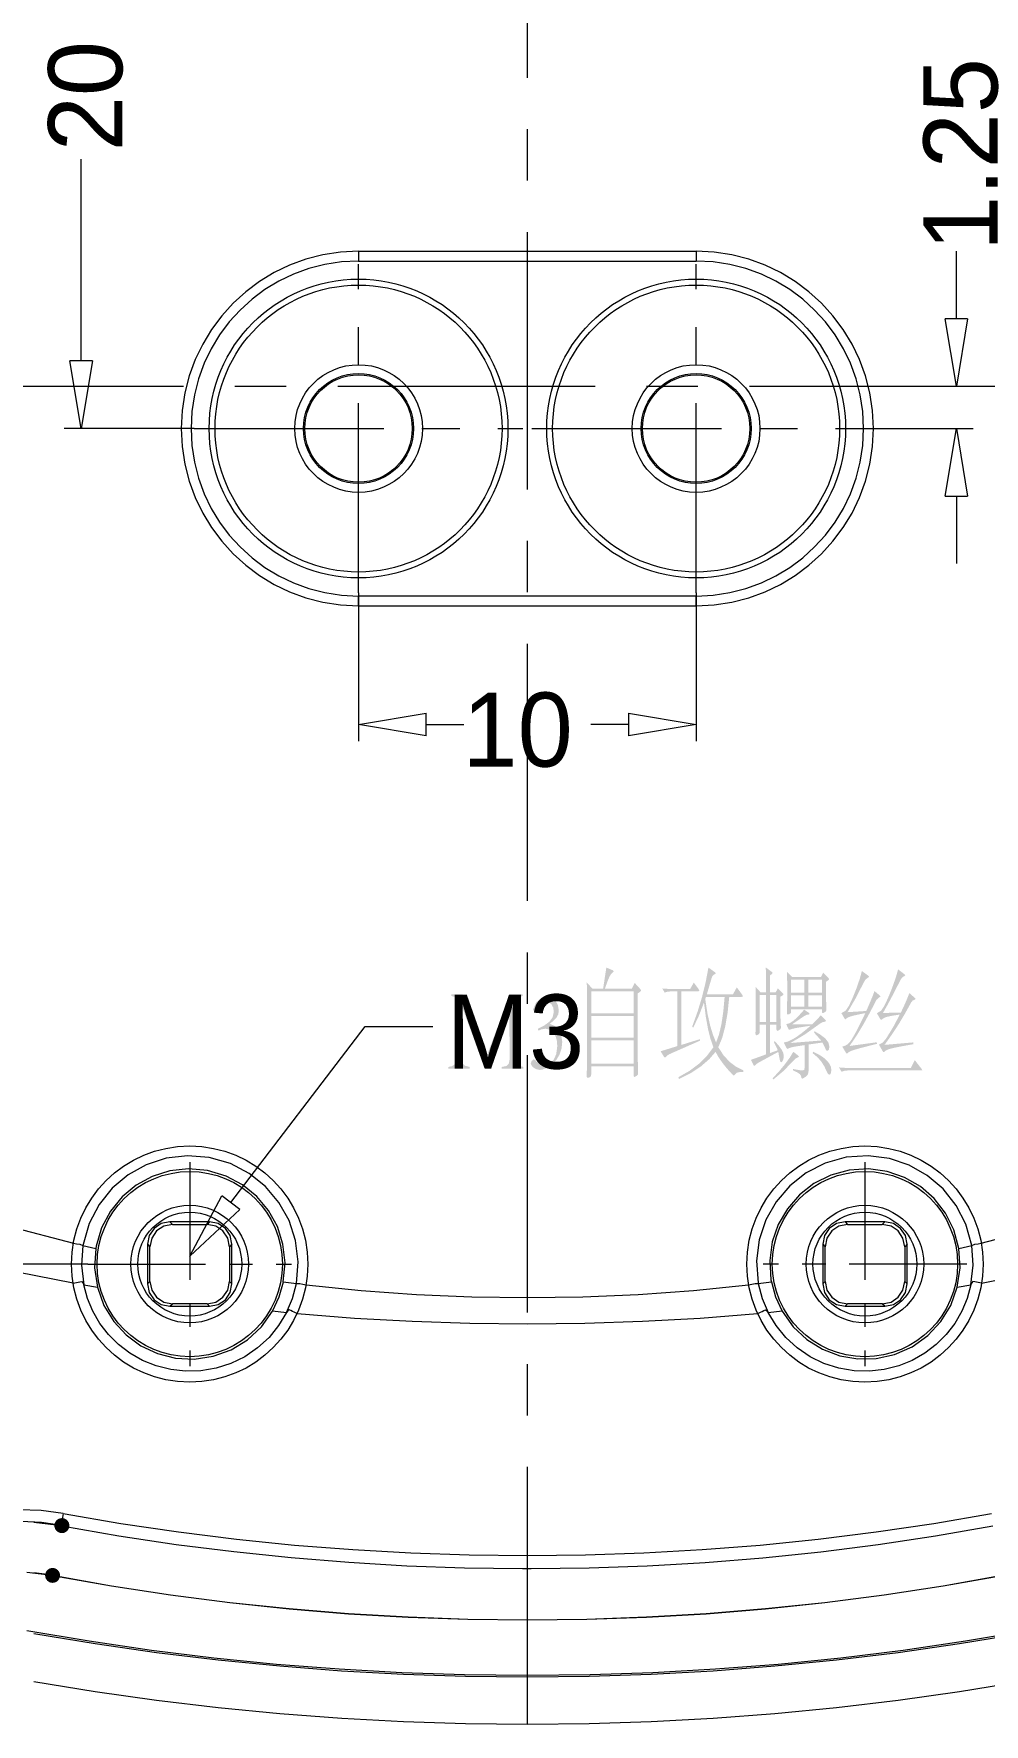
# Model space of a CAD drawing. Header units: millimetres. Extents: x 0 to 260, y 22 to 203.
# Drawn here: x 227.38 to 243.5, y 106.69 to 135.35 of the extents above; entities that cross this region are included whole.
import ezdxf

# ---------------------------------------------------------------- set-up
doc = ezdxf.new("R2010")
doc.units = ezdxf.units.MM

msp = doc.modelspace()

# ---------------------------------------------------------------- hatches: boundary and pattern name
h = msp.add_hatch(color=7)
h.paths.add_polyline_path([(237.57047, 119.256254), (237.519207, 119.159792), (237.063903, 119.159792), (237.110334, 119.288828), (237.144725, 119.368978), (237.173431, 119.414815), (237.202809, 119.440911), (237.214385, 119.457448), (237.195092, 119.473433), (237.088156, 119.51753), (237.034137, 119.159792), (236.852787, 119.159792), (236.756325, 119.266176), (236.75977, 119.15738), (236.760735, 119.058919), (236.760735, 118.1202), (236.760511, 118.023728), (236.75977, 117.91439), (236.758409, 117.804327), (236.756325, 117.705686), (236.756325, 117.683637), (236.758461, 117.651322), (236.798768, 117.65332), (236.826467, 117.674335), (236.831841, 117.704032), (236.831841, 117.842387), (237.549524, 117.842387), (237.549524, 117.687496), (237.559997, 117.661589), (237.590314, 117.673715), (237.620837, 117.697004), (237.627796, 117.727734), (237.627796, 117.742066), (237.62256, 117.902539), (237.62063, 118.109727), (237.62063, 119.079314), (237.660869, 119.107426), (237.679059, 119.129475), (237.660869, 119.157587)])
h.paths.add_polyline_path([(236.831841, 118.326905), (236.831841, 118.695117), (237.549524, 118.695117), (237.549524, 118.326905)])
h.paths.add_polyline_path([(236.831841, 118.739214), (236.831841, 119.115143), (237.549524, 119.115143), (237.549524, 118.739214)])
h.paths.add_polyline_path([(236.831841, 117.887036), (236.831841, 118.282808), (237.549524, 118.282808), (237.549524, 117.887036)])
h = msp.add_hatch(color=7)
h.paths.add_polyline_path([(238.67481, 118.303203), (238.361719, 118.20674), (238.361719, 119.11349), (238.64339, 119.11349), (238.667644, 119.123411), (238.652761, 119.153728), (238.571181, 119.262318), (238.510548, 119.155382), (238.143989, 119.155382), (238.037054, 119.16365), (238.077844, 119.093095), (238.124008, 119.10784), (238.17596, 119.11349), (238.293369, 119.11349), (238.293369, 118.186346), (238.00839, 118.098151), (238.073434, 117.99342), (238.091624, 117.99342), (238.108109, 118.014005), (238.126351, 118.030352), (238.152861, 118.046285), (238.19415, 118.065629), (238.679219, 118.27895)])
h.paths.add_polyline_path([(239.412336, 117.774036), (239.292834, 117.833189), (239.178965, 117.919006), (239.075535, 118.030455), (238.987349, 118.166502), (239.053185, 118.325114), (239.105998, 118.525067), (239.145789, 118.759334), (239.172557, 119.020885), (239.380917, 119.020885), (239.406824, 119.030807), (239.38698, 119.064983), (239.30099, 119.18184), (239.235947, 119.064983), (238.79277, 119.064983), (238.872696, 119.336732), (238.890197, 119.380002), (238.928369, 119.406736), (238.944905, 119.421068), (238.930022, 119.439258), (238.819779, 119.51753), (238.772676, 119.270396), (238.712912, 119.02502), (238.637542, 118.775095), (238.543621, 118.514319), (238.560157, 118.496129), (238.653657, 118.692086), (238.744263, 118.924423), (238.775984, 118.678176), (238.81282, 118.474562), (238.855341, 118.306398), (238.904115, 118.166502), (238.795078, 118.02099), (238.655655, 117.884211), (238.492047, 117.761798), (238.310456, 117.659384), (238.320378, 117.627413), (238.521916, 117.728863), (238.694516, 117.84411), (238.835076, 117.966075), (238.940496, 118.087678), (238.985234, 118.008596), (239.03465, 117.933854), (239.085564, 117.865366), (239.134799, 117.805042), (239.179176, 117.754796), (239.215517, 117.716538), (239.240645, 117.692181), (239.251381, 117.683637), (239.29913, 117.735314), (239.367136, 117.748129), (239.412336, 117.745925)])
h.paths.add_polyline_path([(239.094285, 119.020885), (239.071556, 118.770126), (239.039783, 118.557658), (238.999019, 118.383327), (238.949315, 118.246979), (238.899232, 118.370822), (238.850027, 118.530373), (238.80444, 118.732608), (238.765209, 118.984505), (238.777336, 119.020885)])
h = msp.add_hatch(color=7)
h.paths.add_polyline_path([(240.765825, 119.43099), (240.726138, 119.356576), (240.241068, 119.356576), (240.150669, 119.44918), (240.153907, 119.367049), (240.155079, 119.268381), (240.155079, 118.96852), (240.15439, 118.925654), (240.152874, 118.858346), (240.151358, 118.790314), (240.150669, 118.745278), (240.152529, 118.722127), (240.182088, 118.723229), (240.214679, 118.7439), (240.221224, 118.761263), (240.221224, 118.80977), (240.745981, 118.80977), (240.74729, 118.754786), (240.756454, 118.743624), (240.780708, 118.753546), (240.812954, 118.77587), (240.820395, 118.799848), (240.819362, 118.831242), (240.817088, 118.899274), (240.814814, 118.973403), (240.813781, 119.02309), (240.813781, 119.276098), (240.857878, 119.306415), (240.866697, 119.320747), (240.856224, 119.338385)])
h.paths.add_polyline_path([(240.51392, 118.853867), (240.51392, 119.048997), (240.745981, 119.048997), (240.745981, 118.853867)])
h.paths.add_polyline_path([(240.51392, 119.093095), (240.51392, 119.312478), (240.745981, 119.312478), (240.745981, 119.093095)])
h.paths.add_polyline_path([(240.221224, 119.093095), (240.221224, 119.312478), (240.44612, 119.312478), (240.44612, 119.093095)])
h.paths.add_polyline_path([(240.221224, 118.853867), (240.221224, 119.048997), (240.44612, 119.048997), (240.44612, 118.853867)])
h.paths.add_polyline_path([(240.610382, 118.415651), (240.731098, 118.281155), (240.211854, 118.238711), (240.459487, 118.386781), (240.711255, 118.566684), (240.754043, 118.591833), (240.800552, 118.600859), (240.812127, 118.610781), (240.804961, 118.626767), (240.725035, 118.709449), (240.669156, 118.643992), (240.577309, 118.554557), (240.237761, 118.554557), (240.433993, 118.689054), (240.4825, 118.716063), (240.5277, 118.723229), (240.530456, 118.745278), (240.443364, 118.803707), (240.345196, 118.694221), (240.264081, 118.617809), (240.196402, 118.573023), (240.138542, 118.558416), (240.180434, 118.468017), (240.192561, 118.461953), (240.244927, 118.479316), (240.322648, 118.496129), (240.553056, 118.532509), (240.473793, 118.464184), (240.393961, 118.400975), (240.319814, 118.347171), (240.257605, 118.307062), (240.168997, 118.263998), (240.097752, 118.246979), (240.145708, 118.148312), (240.157835, 118.13839), (240.201398, 118.156752), (240.246029, 118.169947), (240.32208, 118.183762), (240.45053, 118.202331), (240.45053, 117.818685), (240.444604, 117.784165), (240.411394, 117.772383), (240.353172, 117.779342), (240.254848, 117.79829), (240.253195, 117.774036), (240.325912, 117.741024), (240.367779, 117.71292), (240.388458, 117.683267), (240.397613, 117.645603), (240.40974, 117.631272), (240.472053, 117.6681), (240.502826, 117.700449), (240.51572, 117.741067), (240.518329, 117.800495), (240.518329, 118.212804), (240.753698, 118.246979), (240.794488, 118.164297), (240.81385, 118.117719), (240.831971, 118.104214), (240.86153, 118.124954), (240.871658, 118.174219), (240.852831, 118.249494), (240.800414, 118.316708), (240.720505, 118.378547), (240.619202, 118.4377)])
h.paths.add_polyline_path([(239.930183, 118.254696), (239.99688, 118.11579), (239.862383, 118.067834), (239.862383, 118.548494), (239.973729, 118.548494), (239.973729, 118.465812), (239.984753, 118.443763), (239.998551, 118.447484), (240.020306, 118.458232), (240.040409, 118.475389), (240.049245, 118.498333), (240.048143, 118.514319), (240.042424, 118.610437), (240.040426, 118.729293), (240.040426, 119.02309), (240.082869, 119.048997), (240.092791, 119.063329), (240.083972, 119.079314), (239.99688, 119.167509), (239.9605, 119.097504), (239.862383, 119.097504), (239.862383, 119.383034), (239.900279, 119.413971), (239.907583, 119.427131), (239.895456, 119.443116), (239.791828, 119.519735), (239.793852, 119.454063), (239.795617, 119.375937), (239.796866, 119.296261), (239.79734, 119.225938), (239.79734, 119.097504), (239.704184, 119.097504), (239.618195, 119.191762), (239.621433, 119.082966), (239.622605, 118.984505), (239.622605, 118.6648), (239.621433, 118.541604), (239.618195, 118.431636), (239.616541, 118.405729), (239.620055, 118.377617), (239.631424, 118.369349), (239.658985, 118.379271), (239.683652, 118.399528), (239.689302, 118.425573), (239.689302, 118.548494), (239.79734, 118.548494), (239.79734, 118.045786), (239.541025, 117.953181), (239.589532, 117.854514), (239.607722, 117.85286), (239.622028, 117.871025), (239.64362, 117.889034), (239.677717, 117.910454), (239.72954, 117.93885), (240.004046, 118.087678), (240.023338, 117.983498), (240.035947, 117.925483), (240.058065, 117.912943), (240.071242, 117.922546), (240.08411, 117.9476), (240.093876, 117.982473), (240.097752, 118.021532), (240.088347, 118.069875), (240.059718, 118.127572), (240.011246, 118.195087), (239.942309, 118.272886)])
h.paths.add_polyline_path([(239.862383, 118.592591), (239.862383, 119.052856), (239.973729, 119.052856), (239.973729, 118.592591)])
h.paths.add_polyline_path([(239.689302, 118.592591), (239.689302, 119.052856), (239.79734, 119.052856), (239.79734, 118.592591)])
h.paths.add_polyline_path([(240.587783, 118.065629), (240.669009, 117.997115), (240.731994, 117.925138), (240.779786, 117.851611), (240.815434, 117.778446), (240.84582, 117.716297), (240.871658, 117.697969), (240.893776, 117.720017), (240.904731, 117.778446), (240.895081, 117.837588), (240.868868, 117.89129), (240.830201, 117.939386), (240.783188, 117.981707), (240.731938, 118.018085), (240.680559, 118.048352), (240.633159, 118.072341), (240.593846, 118.089883)])
h.paths.add_polyline_path([(240.259258, 118.089883), (240.199813, 117.992464), (240.115667, 117.876907), (240.015397, 117.755252), (239.907583, 117.63954), (239.91971, 117.619145), (240.094927, 117.766251), (240.235005, 117.912943), (240.295294, 117.97337), (240.343594, 117.999484), (240.354067, 118.009405), (240.34635, 118.021532)])
h = msp.add_hatch(color=7)
h.paths.add_polyline_path([(242.225699, 119.085378), (242.201066, 119.018836), (242.164652, 118.931726), (242.123069, 118.839036), (242.082934, 118.755751), (241.779214, 118.747483), (241.849262, 118.871945), (241.924942, 119.012686), (242.001759, 119.160558), (242.075217, 119.306415), (242.105189, 119.349685), (242.143017, 119.374766), (242.157899, 119.386892), (242.143017, 119.405082), (242.036081, 119.487214), (241.996798, 119.34885), (241.935553, 119.176121), (241.865316, 119.00267), (241.799058, 118.862135), (241.746417, 118.786137), (241.675586, 118.743624), (241.734566, 118.642752), (241.747795, 118.630625), (241.758268, 118.636688), (241.795071, 118.662966), (241.844327, 118.681957), (241.927173, 118.699398), (242.064744, 118.721024), (241.957326, 118.517557), (241.833785, 118.31533), (241.773702, 118.244774), (241.710313, 118.210599), (241.779214, 118.092088), (241.790239, 118.081615), (241.802366, 118.089883), (241.8199, 118.105259), (241.842389, 118.118942), (241.87365, 118.131876), (241.917501, 118.145004), (241.977759, 118.159269), (242.058241, 118.175614), (242.162767, 118.194982), (242.295152, 118.218316), (242.292396, 118.248633), (241.805673, 118.20674), (241.937301, 118.391544), (242.046761, 118.559036), (242.148675, 118.730352), (242.257669, 118.926628), (242.283852, 118.958874), (242.318303, 118.974583), (242.334839, 118.984505), (242.321059, 119.002695)])
h.paths.add_polyline_path([(241.634796, 119.119553), (241.620852, 119.078074), (241.596418, 119.015511), (241.556584, 118.920495), (241.496441, 118.781658), (241.179492, 118.761263), (241.317365, 118.999319), (241.45069, 119.260113), (241.485555, 119.317922), (241.529514, 119.348859), (241.54605, 119.362639), (241.529514, 119.380829), (241.422027, 119.459102), (241.384458, 119.323253), (241.328183, 119.161928), (241.263432, 119.000913), (241.200438, 118.865994), (241.147177, 118.787446), (241.073659, 118.745278), (241.129332, 118.65102), (241.141458, 118.638893), (241.152483, 118.647161), (241.164065, 118.657776), (241.178373, 118.667686), (241.198236, 118.677479), (241.226483, 118.687745), (241.265945, 118.699069), (241.319449, 118.712041), (241.389826, 118.727248), (241.479905, 118.745278), (241.423681, 118.626405), (241.362082, 118.502881), (241.301931, 118.389486), (241.250048, 118.300998), (241.215459, 118.25231), (241.181697, 118.218247), (241.142147, 118.194416), (241.090195, 118.176424), (241.154136, 118.067834), (241.165712, 118.057912), (241.176185, 118.063976), (241.193757, 118.079007), (241.213616, 118.092139), (241.241045, 118.105039), (241.281329, 118.119373), (241.339752, 118.136807), (241.421596, 118.159009), (241.532147, 118.187644), (241.676688, 118.224379), (241.673932, 118.250838), (241.213668, 118.18855), (241.34074, 118.376851), (241.460061, 118.576261), (241.56946, 118.776809), (241.666767, 118.96852), (241.722439, 119.017027), (241.738976, 119.026949), (241.725195, 119.045139)])
h.paths.add_polyline_path([(242.319405, 117.947118), (242.251606, 117.81648), (241.144766, 117.81648), (241.034523, 117.824197), (241.076966, 117.750334), (241.125129, 117.766526), (241.177839, 117.772383), (242.429649, 117.772383), (242.446185, 117.778446), (242.434058, 117.800495)])
h = msp.add_hatch(color=7)
h.dxf.hatch_style = 2
h.paths.add_polyline_path([(234.462095, 119.035217), (234.532427, 119.018336), (234.57537, 118.988226), (234.596816, 118.934758), (234.602655, 118.847804), (234.599348, 118.713307), (234.578402, 118.345096), (234.570211, 118.205784), (234.561658, 118.096291), (234.553209, 118.014185), (234.545329, 117.95704), (234.531867, 117.905019), (234.507088, 117.868294), (234.467116, 117.844799), (234.408076, 117.832465), (234.408076, 117.804353), (234.771327, 117.804353), (234.771327, 117.832465), (234.687973, 117.854445), (234.641102, 117.899576), (234.620483, 117.977573), (234.615884, 118.098151), (234.617262, 118.191444), (234.621948, 118.31533), (234.64124, 118.858277), (235.015515, 117.826402), (235.029296, 117.826402), (235.438297, 118.926628), (235.449873, 118.081615), (235.447987, 117.956566), (235.432303, 117.884073), (235.391504, 117.848063), (235.314274, 117.832465), (235.314274, 117.804353), (235.683588, 117.804353), (235.683588, 117.832465), (235.600673, 117.849071), (235.556051, 117.88552), (235.537163, 117.957729), (235.531453, 118.081615), (235.52098, 118.795438), (235.521738, 118.915224), (235.539859, 118.983954), (235.585472, 119.018371), (235.668705, 119.035217), (235.668705, 119.063329), (235.451527, 119.063329), (235.051895, 117.997279), (234.653918, 119.063329), (234.462095, 119.063329)])
h = msp.add_hatch(color=7)
h.dxf.hatch_style = 2
h.paths.add_polyline_path([(235.841465, 118.799848), (235.865718, 118.779453), (235.891892, 118.833085), (235.930831, 118.886044), (235.983928, 118.926498), (236.05258, 118.942613), (236.112206, 118.930469), (236.157931, 118.895484), (236.187223, 118.839828), (236.19755, 118.765673), (236.177422, 118.67393), (236.121276, 118.598517), (236.035467, 118.535299), (235.926352, 118.480143), (235.936825, 118.447622), (235.979889, 118.46781), (236.046517, 118.480143), (236.068202, 118.478729), (236.097935, 118.47265), (236.132345, 118.459156), (236.16806, 118.435495), (236.201708, 118.398914), (236.229917, 118.346663), (236.249315, 118.275989), (236.25653, 118.184141), (236.23815, 118.044787), (236.189695, 117.947807), (236.121189, 117.891135), (236.042658, 117.872704), (235.985246, 117.878397), (235.941786, 117.89427), (235.908248, 117.918515), (235.880601, 117.949323), (235.855245, 117.96145), (235.824239, 117.936369), (235.805636, 117.894753), (235.817186, 117.860517), (235.849251, 117.824266), (235.897956, 117.795146), (235.959425, 117.782305), (236.006517, 117.789336), (236.064139, 117.810649), (236.127109, 117.846574), (236.190246, 117.89744), (236.248372, 117.963576), (236.296304, 118.045312), (236.328862, 118.142977), (236.340866, 118.256901), (236.326095, 118.361623), (236.285124, 118.453478), (236.219245, 118.523939), (236.12975, 118.564479), (236.194303, 118.617697), (236.242267, 118.668039), (236.272145, 118.722824), (236.282437, 118.785517), (236.26789, 118.879283), (236.22642, 118.956049), (236.161282, 119.007906), (236.075731, 119.026949), (235.97858, 118.999319), (235.897138, 118.926628)])
h = msp.add_hatch(color=7)
edge = h.paths.add_edge_path()
edge.add_arc((227.855886, 110.05506), 0.127352, 0, 360)
h = msp.add_hatch(color=7)
edge = h.paths.add_edge_path()
edge.add_arc((227.698053, 109.210687), 0.126383, 0, 360)

# ---------------------------------------------------------------- linework, layer by layer
at = {"color": 1, "lineweight": 0, "true_color": 0xff0000}
for points in [[(235.748901, 134.606559), (235.748901, 138.969009)], [(235.748901, 132.86172), (235.748901, 133.73414)], [(235.748901, 127.626851), (235.748901, 131.989301)], [(232.886391, 131.019621), (232.886391, 131.445071)], [(238.611445, 131.019621), (238.611445, 131.445071)], [(232.886391, 129.732687), (232.886391, 130.376154)], [(238.611445, 129.732687), (238.611445, 130.376154)], [(225.554152, 129.374194), (229.916602, 129.374194)], [(230.789021, 129.374194), (231.661441, 129.374194)], [(232.53386, 129.374194), (236.89631, 129.374194)], [(237.76873, 129.374194), (238.641149, 129.374194)], [(239.513569, 129.374194), (243.876019, 129.374194)], [(232.886391, 125.871887), (232.886391, 129.089221)], [(238.611445, 125.871887), (238.611445, 129.089221)], [(230.100011, 128.658479), (233.317344, 128.658479)], [(233.960811, 128.658479), (234.604278, 128.658479)], [(235.247744, 128.658479), (235.673194, 128.658479)], [(235.824713, 128.658479), (239.042046, 128.658479)], [(239.685512, 128.658479), (240.328979, 128.658479)], [(240.972446, 128.658479), (241.397896, 128.658479)], [(235.748901, 125.882012), (235.748901, 126.754431)], [(235.748901, 120.647142), (235.748901, 125.009592)], [(235.748901, 118.902304), (235.748901, 119.774723)], [(235.748901, 113.667434), (235.748901, 118.029884)], [(230.023846, 116.217382), (230.023846, 114.222424)], [(241.473637, 116.217382), (241.473637, 114.222424)], [(228.296152, 114.489477), (230.291111, 114.489477)], [(230.690102, 114.489477), (231.089094, 114.489477)], [(231.488086, 114.489477), (231.751964, 114.489477)], [(240.009751, 114.489477), (239.745873, 114.489477)], [(240.807734, 114.489477), (240.408742, 114.489477)], [(243.201684, 114.489477), (241.206726, 114.489477)], [(230.023846, 113.823433), (230.023846, 113.424441)], [(241.473637, 113.823433), (241.473637, 113.424441)], [(230.023846, 113.025449), (230.023846, 112.761571)], [(241.473637, 113.025449), (241.473637, 112.761571)], [(235.748901, 111.922595), (235.748901, 112.795015)], [(235.748901, 106.687726), (235.748901, 111.050176)]]:
    msp.add_lwpolyline(points, dxfattribs=at)
at = {"color": 3, "lineweight": 0, "true_color": 0x00ff00}
for points in [[(228.182452, 129.803454), (228.182452, 133.228221)], [(243.024272, 130.51917), (243.024272, 131.664287)], [(243.024272, 129.374194), (242.833419, 130.519311)], [(243.215125, 130.51917), (242.833419, 130.51917)], [(243.215125, 130.51917), (243.024272, 129.374053)], [(228.182452, 128.658479), (227.991599, 129.803596)], [(228.373305, 129.803454), (227.991599, 129.803454)], [(228.373305, 129.803454), (228.182452, 128.658338)], [(241.397825, 129.374194), (243.310586, 129.374194)], [(230.100011, 128.658479), (227.896561, 128.658479)], [(241.397825, 128.658479), (243.310586, 128.658479)], [(242.833419, 127.513503), (243.024272, 128.65862)], [(243.024272, 128.658479), (243.215125, 127.513362)], [(242.833419, 127.513503), (243.215125, 127.513503)], [(243.024272, 127.513503), (243.024272, 126.368387)], [(232.886391, 125.871887), (232.886391, 123.354818)], [(238.611445, 125.871887), (238.611445, 123.354818)], [(232.886391, 123.64085), (234.031508, 123.831703)], [(234.031543, 123.449997), (234.031543, 123.831703)], [(237.466293, 123.831703), (238.61141, 123.64085)], [(237.466293, 123.831703), (237.466293, 123.449997)], [(234.031543, 123.449997), (232.886426, 123.64085)], [(234.031543, 123.64085), (234.670776, 123.64085)], [(237.466293, 123.64085), (236.82706, 123.64085)], [(238.611445, 123.64085), (237.466329, 123.449997)], [(230.719066, 115.5325), (233.001538, 118.519822)], [(233.001467, 118.519893), (234.146231, 118.519893)], [(230.023846, 114.622651), (230.567477, 115.648176)], [(230.870654, 115.416542), (230.567618, 115.648317)], [(230.870654, 115.416542), (230.023987, 114.622792)], [(228.296152, 114.489477), (214.489489, 114.489477)]]:
    msp.add_lwpolyline(points, dxfattribs=at)
at = {"color": 7, "lineweight": 0}
for points in [[(232.886391, 131.664146), (232.579106, 131.64863), (232.280692, 131.603089), (231.992659, 131.529033), (231.716519, 131.427972), (231.453785, 131.301416), (231.205967, 131.150875), (230.974576, 130.977858), (230.761125, 130.783877), (230.567126, 130.57044), (230.394088, 130.339058), (230.243525, 130.091242), (230.116948, 129.828499), (230.015867, 129.552342), (229.941796, 129.26428), (229.896244, 128.965822), (229.880724, 128.658479), (229.896244, 128.351194), (229.941796, 128.052779), (230.015867, 127.764747), (230.116948, 127.488607), (230.243525, 127.225873), (230.394088, 126.978054), (230.567126, 126.746664), (230.761125, 126.533213), (230.974576, 126.339213), (231.205967, 126.166176), (231.453785, 126.015613), (231.716519, 125.889036), (231.992659, 125.787955), (232.280692, 125.713883), (232.579106, 125.668332), (232.886391, 125.652812)], [(232.886391, 131.664146), (238.611622, 131.664146)], [(232.886391, 131.664146), (232.886391, 131.498693)], [(238.611445, 125.652953), (238.91873, 125.668469), (239.217145, 125.71401), (239.505178, 125.788066), (239.781317, 125.889127), (240.044052, 126.015683), (240.29187, 126.166224), (240.52326, 126.339241), (240.736711, 126.533222), (240.930711, 126.746659), (241.103748, 126.97804), (241.254311, 127.225857), (241.380889, 127.488599), (241.481969, 127.764757), (241.556041, 128.052819), (241.601592, 128.351277), (241.617112, 128.65862), (241.601592, 128.965905), (241.556041, 129.264319), (241.481969, 129.552352), (241.380889, 129.828492), (241.254311, 130.091226), (241.103748, 130.339045), (240.930711, 130.570435), (240.736711, 130.783886), (240.52326, 130.977885), (240.29187, 131.150923), (240.044052, 131.301486), (239.781317, 131.428063), (239.505178, 131.529144), (239.217145, 131.603215), (238.91873, 131.648767), (238.611445, 131.664287)], [(238.611445, 131.664146), (238.611445, 131.498693)], [(232.886391, 131.498763), (232.596022, 131.484102), (232.314034, 131.441068), (232.041857, 131.37109), (231.780918, 131.275593), (231.532646, 131.156004), (231.298469, 131.013751), (231.079816, 130.85026), (230.878115, 130.666957), (230.694795, 130.465271), (230.531282, 130.246626), (230.389007, 130.012451), (230.269397, 129.764172), (230.173881, 129.503215), (230.103887, 129.231008), (230.060843, 128.948977), (230.046177, 128.658549), (230.060843, 128.368118), (230.103887, 128.086076), (230.173881, 127.813851), (230.269397, 127.552872), (230.389007, 127.304566), (230.531282, 127.070361), (230.694795, 126.851685), (230.878115, 126.649965), (231.079816, 126.46663), (231.298469, 126.303107), (231.532646, 126.160824), (231.780918, 126.041208), (232.041857, 125.945689), (232.314034, 125.875693), (232.596022, 125.832648), (232.886391, 125.817983)], [(232.886391, 131.498763), (238.611622, 131.498763)], [(238.611445, 125.818159), (238.901815, 125.832825), (239.183802, 125.875869), (239.45598, 125.945863), (239.716919, 126.041379), (239.96519, 126.160989), (240.199367, 126.303264), (240.41802, 126.466777), (240.619721, 126.650097), (240.803042, 126.851798), (240.966554, 127.070451), (241.108829, 127.304628), (241.228439, 127.5529), (241.323955, 127.813839), (241.39395, 128.086016), (241.436994, 128.368004), (241.451659, 128.658373), (241.436994, 128.948805), (241.39395, 129.230847), (241.323955, 129.503071), (241.228439, 129.76405), (241.108829, 130.012356), (240.966554, 130.246561), (240.803042, 130.465238), (240.619721, 130.666957), (240.41802, 130.850293), (240.199367, 131.013816), (239.96519, 131.156099), (239.716919, 131.275714), (239.45598, 131.371234), (239.183802, 131.44123), (238.901815, 131.484274), (238.611445, 131.49894)], [(238.611445, 125.818159), (232.886215, 125.818159)], [(232.886391, 125.652953), (232.886391, 125.818053)], [(232.886391, 125.652953), (238.611622, 125.652953)], [(238.611445, 125.652953), (238.611445, 125.818053)], [(231.832538, 114.158571), (231.862484, 114.529737), (231.819226, 114.888463), (231.708707, 115.226147), (231.536866, 115.534184), (231.309645, 115.803973), (231.032984, 116.02691), (230.712823, 116.194392), (230.355105, 116.297816), (229.983837, 116.327877), (229.625059, 116.284702), (229.287356, 116.174233), (228.979315, 116.002409), (228.709524, 115.775171), (228.486568, 115.49846), (228.319033, 115.178217), (228.215507, 114.820382), (228.212685, 114.805213)], [(231.611029, 114.1863), (231.639935, 114.51224), (231.604414, 114.827765), (231.509627, 115.125275), (231.360733, 115.397165), (231.162891, 115.635834), (230.92126, 115.833678), (230.641, 115.983095), (230.327271, 116.076483), (230.001229, 116.105389), (229.685656, 116.069868), (229.38814, 115.975081), (229.116273, 115.826187), (228.877643, 115.628345), (228.679842, 115.386714), (228.53046, 115.106454), (228.437087, 114.792725), (228.430032, 114.754625)], [(243.284728, 114.805389), (243.184323, 115.163938), (243.019522, 115.485479), (242.798885, 115.763991), (242.530974, 115.993457), (242.224352, 116.167856), (241.887579, 116.281169), (241.529218, 116.327378), (241.157831, 116.300462), (240.799281, 116.200057), (240.477736, 116.035255), (240.19921, 115.814618), (239.969719, 115.546708), (239.795278, 115.240085), (239.681902, 114.903313), (239.635606, 114.544952), (239.662406, 114.173564), (239.665228, 114.158748)], [(243.067664, 114.754766), (242.981861, 115.070565), (242.839234, 115.354268), (242.647255, 115.600531), (242.413393, 115.804015), (242.145119, 115.959378), (241.849902, 116.061278), (241.535214, 116.104375), (241.208525, 116.083327), (240.892624, 115.997525), (240.608874, 115.854903), (240.362604, 115.662937), (240.159143, 115.429101), (240.00382, 115.160868), (239.901963, 114.865714), (239.858901, 114.551114), (239.879964, 114.224541), (239.886314, 114.186441)], [(226.973236, 115.126135), (228.05203, 114.844266)], [(229.688637, 115.205016), (229.540663, 115.175162), (229.419776, 115.093715), (229.338246, 114.972844), (229.308343, 114.824722)], [(229.730335, 115.163671), (229.582213, 115.133767), (229.461342, 115.052237), (229.379895, 114.93135), (229.350041, 114.783376)], [(229.688637, 115.205016), (229.730265, 115.163741)], [(230.359409, 115.205016), (229.688778, 115.205016)], [(229.730335, 115.163671), (230.31771, 115.163671)], [(230.359409, 115.205016), (230.317781, 115.163741)], [(230.698075, 114.783341), (230.668221, 114.931315), (230.586774, 115.052202), (230.465903, 115.133732), (230.317781, 115.163635)], [(230.739738, 114.824686), (230.709835, 114.972809), (230.628305, 115.093679), (230.507418, 115.175127), (230.359444, 115.204981)], [(241.138428, 115.205016), (240.990305, 115.175162), (240.869435, 115.093715), (240.787987, 114.972844), (240.758133, 114.824722)], [(241.180126, 115.163671), (241.031948, 115.133767), (240.910957, 115.052237), (240.829388, 114.93135), (240.799479, 114.783376)], [(241.138428, 115.205016), (241.180056, 115.163741)], [(241.808847, 115.205016), (241.138569, 115.205016)], [(241.180126, 115.163671), (241.767501, 115.163671)], [(242.147831, 114.783341), (242.117977, 114.931315), (242.036529, 115.052202), (241.915659, 115.133732), (241.767536, 115.163635)], [(241.808847, 115.205016), (241.767572, 115.163741)], [(242.189176, 114.824686), (242.159323, 114.972809), (242.077875, 115.093679), (241.957005, 115.175127), (241.808882, 115.204981)], [(243.445947, 114.84416), (244.524389, 115.126029)], [(228.051889, 114.84416), (228.106217, 114.834282), (228.160545, 114.824757), (228.212756, 114.805354)], [(228.213109, 114.805389), (228.187665, 114.470427), (228.226514, 114.136523)], [(228.212756, 114.805389), (228.430067, 114.754589)], [(228.430173, 114.754766), (228.409668, 114.424345), (228.457689, 114.096835)], [(229.308307, 114.824686), (229.308307, 114.154409)], [(229.308307, 114.824686), (229.349935, 114.783411)], [(229.350006, 114.195789), (229.350006, 114.783517)], [(230.698075, 114.783341), (230.698075, 114.195613)], [(230.739738, 114.824686), (230.698111, 114.783411)], [(230.739738, 114.154268), (230.739738, 114.824545)], [(240.758098, 114.824686), (240.758098, 114.154409)], [(240.758098, 114.824686), (240.799373, 114.783411)], [(240.799444, 114.195789), (240.799444, 114.783517)], [(242.147831, 114.783341), (242.147831, 114.195613)], [(242.189176, 114.824686), (242.147901, 114.783411)], [(242.189176, 114.154268), (242.189176, 114.824545)], [(243.040112, 114.096729), (243.088001, 114.42424), (243.067628, 114.75466)], [(243.067664, 114.754766), (243.284622, 114.805566)], [(243.271287, 114.136699), (243.310004, 114.470471), (243.284692, 114.805566)], [(243.284728, 114.805389), (243.336939, 114.824792), (243.391619, 114.834317), (243.445947, 114.844195)], [(226.775469, 114.419556), (228.046174, 114.169084)], [(243.451451, 114.168908), (244.722156, 114.41938)], [(228.046033, 114.168908), (228.07355, 114.173494), (228.10283, 114.17808), (228.131053, 114.182666), (228.160686, 114.187605), (228.192789, 114.192544), (228.21325, 114.170628), (228.226303, 114.136805)], [(228.226197, 114.136699), (228.457619, 114.096482)], [(231.664757, 113.669551), (231.531672, 113.448095), (231.368424, 113.247276), (231.174131, 113.067977), (230.956026, 112.91884), (230.721253, 112.803922), (230.472721, 112.723401), (230.214047, 112.678642), (229.951668, 112.67119), (229.700623, 112.699765), (229.455662, 112.762206), (229.225122, 112.855428), (229.009399, 112.978812), (228.818414, 113.124597), (228.647801, 113.294195), (228.501751, 113.482843), (228.381101, 113.688954), (228.289247, 113.908029), (228.226232, 114.136629)], [(228.457725, 114.096412), (228.569517, 113.788693), (228.735317, 113.517697), (228.94722, 113.288133), (229.197323, 113.10471), (229.477721, 112.972136), (229.780509, 112.895121), (230.097783, 112.878373), (230.421639, 112.926601), (230.728241, 113.03804), (231.00359, 113.206927), (231.239846, 113.427209), (231.429172, 113.692834)], [(229.308307, 114.154268), (229.349935, 114.195895)], [(229.308307, 114.154268), (229.338211, 114.006145), (229.419741, 113.885274), (229.540628, 113.803827), (229.688602, 113.773973)], [(229.350006, 114.195789), (229.379859, 114.047667), (229.461307, 113.926796), (229.582177, 113.845349), (229.7303, 113.815495)], [(230.31771, 113.81546), (230.465833, 113.845314), (230.586703, 113.926761), (230.668151, 114.047632), (230.698005, 114.195754)], [(230.359409, 113.773938), (230.507382, 113.803792), (230.628269, 113.885239), (230.7098, 114.00611), (230.739703, 114.154232)], [(230.739738, 114.154268), (230.698111, 114.195895)], [(231.429101, 113.692799), (231.540491, 113.932026), (231.611135, 114.186335)], [(231.611029, 114.1863), (231.832573, 114.15843)], [(231.664757, 113.669551), (231.76671, 113.907808), (231.832679, 114.158501)], [(231.832538, 114.158571), (231.888277, 114.158219), (231.942605, 114.148694), (231.996932, 114.138816)], [(231.996862, 114.138957), (232.932727, 114.044038), (233.870382, 113.976238), (234.809236, 113.935559), (235.748698, 113.921999), (236.688176, 113.935559), (237.62708, 113.976238), (238.564817, 114.044038), (239.500798, 114.138957)], [(239.500974, 114.138957), (239.554949, 114.148482), (239.60963, 114.15836), (239.665369, 114.158712)], [(239.665298, 114.158571), (239.88649, 114.186441)], [(239.665298, 114.158571), (239.730959, 113.907879), (239.832868, 113.669621)], [(243.271287, 114.136699), (243.208272, 113.90779), (243.116417, 113.688671), (242.995988, 113.48309), (242.850423, 113.294971), (242.680825, 113.125859), (242.49059, 112.980294), (242.275792, 112.856998), (242.046442, 112.763335), (241.801835, 112.700541), (241.551142, 112.671613), (241.288058, 112.67836), (241.028679, 112.722413), (240.779177, 112.802494), (240.543962, 112.917499), (240.324666, 113.067033), (240.129448, 113.246994), (239.966024, 113.447989), (239.832762, 113.669621)], [(239.88649, 114.1863), (239.957442, 113.931991), (240.068876, 113.692764)], [(240.068382, 113.692799), (240.258346, 113.425991), (240.490536, 113.209003), (240.75608, 113.044262), (241.046106, 112.934194), (241.351742, 112.881227), (241.664117, 112.887788), (241.974359, 112.956302), (242.273596, 113.089196), (242.539227, 113.278517), (242.759548, 113.514734), (242.928539, 113.789978), (243.040182, 114.096377)], [(240.758098, 114.154268), (240.799373, 114.195895)], [(240.758098, 114.154268), (240.787952, 114.006145), (240.869399, 113.885274), (240.99027, 113.803827), (241.138392, 113.773973)], [(240.799444, 114.195789), (240.829353, 114.047667), (240.910921, 113.926796), (241.031913, 113.845349), (241.180091, 113.815495)], [(241.767501, 113.81546), (241.915624, 113.845314), (242.036494, 113.926761), (242.117942, 114.047632), (242.147796, 114.195754)], [(241.808847, 113.773938), (241.956969, 113.803792), (242.07784, 113.885239), (242.159287, 114.00611), (242.189141, 114.154232)], [(242.189176, 114.154268), (242.147901, 114.195895)], [(243.040112, 114.096412), (243.271181, 114.136629)], [(243.451451, 114.168908), (243.423934, 114.173494), (243.395006, 114.17808), (243.366431, 114.182666), (243.337151, 114.187605), (243.304695, 114.192544), (243.284234, 114.170628), (243.271181, 114.136805)], [(229.688637, 113.773938), (229.730265, 113.815566)], [(230.31771, 113.81546), (229.730335, 113.81546)], [(230.359409, 113.773938), (230.317781, 113.815566)], [(241.138428, 113.773938), (241.180056, 113.815566)], [(241.767501, 113.81546), (241.180126, 113.81546)], [(241.808847, 113.773938), (241.767572, 113.815566)], [(229.688637, 113.773938), (230.359268, 113.773938)], [(231.429454, 113.695198), (231.664757, 113.666976)], [(231.844603, 113.652829), (231.819556, 113.664471), (231.793097, 113.676465), (231.766992, 113.68846), (231.740181, 113.700807), (231.7109, 113.714213), (231.685809, 113.698558), (231.664686, 113.66941)], [(231.844603, 113.652829), (232.819349, 113.575389), (233.795216, 113.520074), (234.771835, 113.486886), (235.748839, 113.475823), (236.725859, 113.486886), (237.702528, 113.520074), (238.678477, 113.575389), (239.653339, 113.652829)], [(239.653233, 113.652829), (239.678281, 113.664471), (239.704739, 113.676465), (239.730844, 113.68846), (239.757656, 113.700807), (239.786936, 113.714213), (239.811851, 113.698558), (239.832797, 113.66941)], [(239.832727, 113.667152), (240.068382, 113.695374)], [(241.138428, 113.773938), (241.808706, 113.773938)], [(227.877899, 110.259248), (227.504969, 110.309343), (227.128599, 110.324512)], [(227.856556, 110.059082), (227.51176, 110.106839), (227.164053, 110.122582)], [(227.85518, 110.05118), (227.379636, 110.10833)], [(227.877899, 110.259248), (227.862377, 110.15659), (227.854969, 110.085681), (227.851573, 110.069277), (227.85638, 110.059223)], [(227.877899, 110.259248), (228.855191, 110.092623), (229.835115, 109.948214), (230.817296, 109.826022), (231.801356, 109.726046), (232.786919, 109.648288), (233.773608, 109.592746), (234.761046, 109.559421), (235.748856, 109.548313), (236.736663, 109.559421), (237.724089, 109.592746), (238.710757, 109.648288), (239.696291, 109.726046), (240.680314, 109.826022), (241.662449, 109.948214), (242.64232, 110.092623), (243.619549, 110.259248)], [(227.85518, 110.05118), (228.823409, 109.883339), (229.794797, 109.737549), (230.768962, 109.613836), (231.745525, 109.512223), (232.724106, 109.432737), (233.704324, 109.375401), (234.685799, 109.34024), (235.66815, 109.32728)], [(235.814023, 109.326997), (236.798358, 109.339727), (237.781812, 109.374727), (238.764001, 109.431977), (239.744541, 109.511456), (240.723047, 109.613144), (241.699134, 109.737019), (242.672418, 109.883061), (243.642515, 110.05125)], [(227.697736, 109.208499), (227.263819, 109.257183)], [(227.698406, 109.21298), (227.379848, 109.255313)], [(227.698406, 109.21298), (228.697474, 109.036308), (229.699442, 108.883193), (230.703896, 108.753634), (231.710421, 108.647631), (232.718601, 108.565185), (233.728022, 108.506294), (234.738269, 108.47096), (235.748927, 108.459182), (236.759581, 108.47096), (237.769815, 108.506294), (238.779216, 108.565185), (239.787367, 108.647631), (240.793855, 108.753634), (241.798263, 108.883193), (242.800178, 109.036308), (243.799184, 109.21298)], [(235.668291, 109.32735), (235.813988, 109.326997)], [(227.697736, 109.208499), (228.696866, 109.031828), (229.698891, 108.878713), (230.703399, 108.749154), (231.709976, 108.643151), (232.718212, 108.560704), (233.727693, 108.501814), (234.738007, 108.46648), (235.748742, 108.454702), (236.759485, 108.46648), (237.769824, 108.501814), (238.779346, 108.560704), (239.787639, 108.643151), (240.794292, 108.749154), (241.79889, 108.878713), (242.801023, 109.031828), (243.800277, 109.208499)], [(227.263643, 108.277272), (228.317287, 108.099174), (229.373725, 107.944823), (230.432556, 107.814218), (231.493382, 107.707359), (232.555804, 107.624247), (233.619422, 107.564881), (234.683838, 107.529262), (235.748654, 107.517389), (236.813469, 107.529262), (237.877885, 107.564881), (238.941504, 107.624247), (240.003925, 107.707359), (241.064751, 107.814218), (242.123582, 107.944823), (243.18002, 108.099174), (244.233665, 108.277272)], [(227.379742, 108.228377), (228.419172, 108.055426), (229.461286, 107.905536), (230.505701, 107.778705), (231.552033, 107.674935), (232.599899, 107.594224), (233.648916, 107.536574), (234.698699, 107.501984), (235.748865, 107.490454), (236.799032, 107.501984), (237.848815, 107.536574), (238.897831, 107.594224), (239.945697, 107.674935), (240.992029, 107.778705), (242.036444, 107.905536), (243.078559, 108.055426), (244.117989, 108.228377)], [(227.379742, 107.411873), (228.419443, 107.242209), (229.46172, 107.095167), (230.506205, 106.970746), (231.55253, 106.868948), (232.600326, 106.789771), (233.649226, 106.733217), (234.698861, 106.699284), (235.748865, 106.687973), (236.798869, 106.699284), (237.848505, 106.733217), (238.897405, 106.789771), (239.945201, 106.868948), (240.991525, 106.970746), (242.03601, 107.095167), (243.078287, 107.242209), (244.117989, 107.411873)]]:
    msp.add_lwpolyline(points, dxfattribs=at)
for centre, radius in [((232.886321, 128.658479), 2.533209), ((232.886568, 128.658479), 2.433108), ((238.611234, 128.658479), 2.533297), ((238.611269, 128.658479), 2.433108), ((232.886603, 128.658479), 1.082322), ((232.886391, 128.658479), 0.933362), ((232.886391, 128.658655), 0.91096), ((238.611304, 128.658479), 1.082322), ((238.611269, 128.658479), 0.93345), ((238.611269, 128.658655), 0.911049), ((230.023776, 114.489477), 2.00369), ((241.473567, 114.489477), 2.00369), ((230.023987, 114.489477), 1.570831), ((241.473743, 114.489477), 1.570831), ((230.023952, 114.489477), 0.996862), ((230.024023, 114.489477), 0.881151), ((241.473743, 114.489477), 0.996862), ((241.473602, 114.489477), 0.881239)]:
    msp.add_circle(centre, radius, dxfattribs=at)

# ---------------------------------------------------------------- texts
at = {"color": 7, "char_height": 1.256689, "attachment_point": 7, "rotation": 90}
for s, insert in [('{\\fAdobeSongStd-Light|b0|i0|c0;20}', (228.897984, 133.361007)), ('{\\fAdobeSongStd-Light|b0|i0|c0;1.25}', (243.739989, 131.669155))]:
    msp.add_mtext(s, dxfattribs=dict(at, insert=insert))
at = {"color": 7, "char_height": 1.256689, "attachment_point": 1}
for s, insert in [('{\\fAdobeSongStd-Light|b0|i0|c0;10}', (234.649932, 124.18183)), ('{\\fAdobeSongStd-Light|b0|i0|c0;M3}', (234.377752, 119.06104))]:
    msp.add_mtext(s, dxfattribs=dict(at, insert=insert))

doc.saveas('drawing.dxf')
